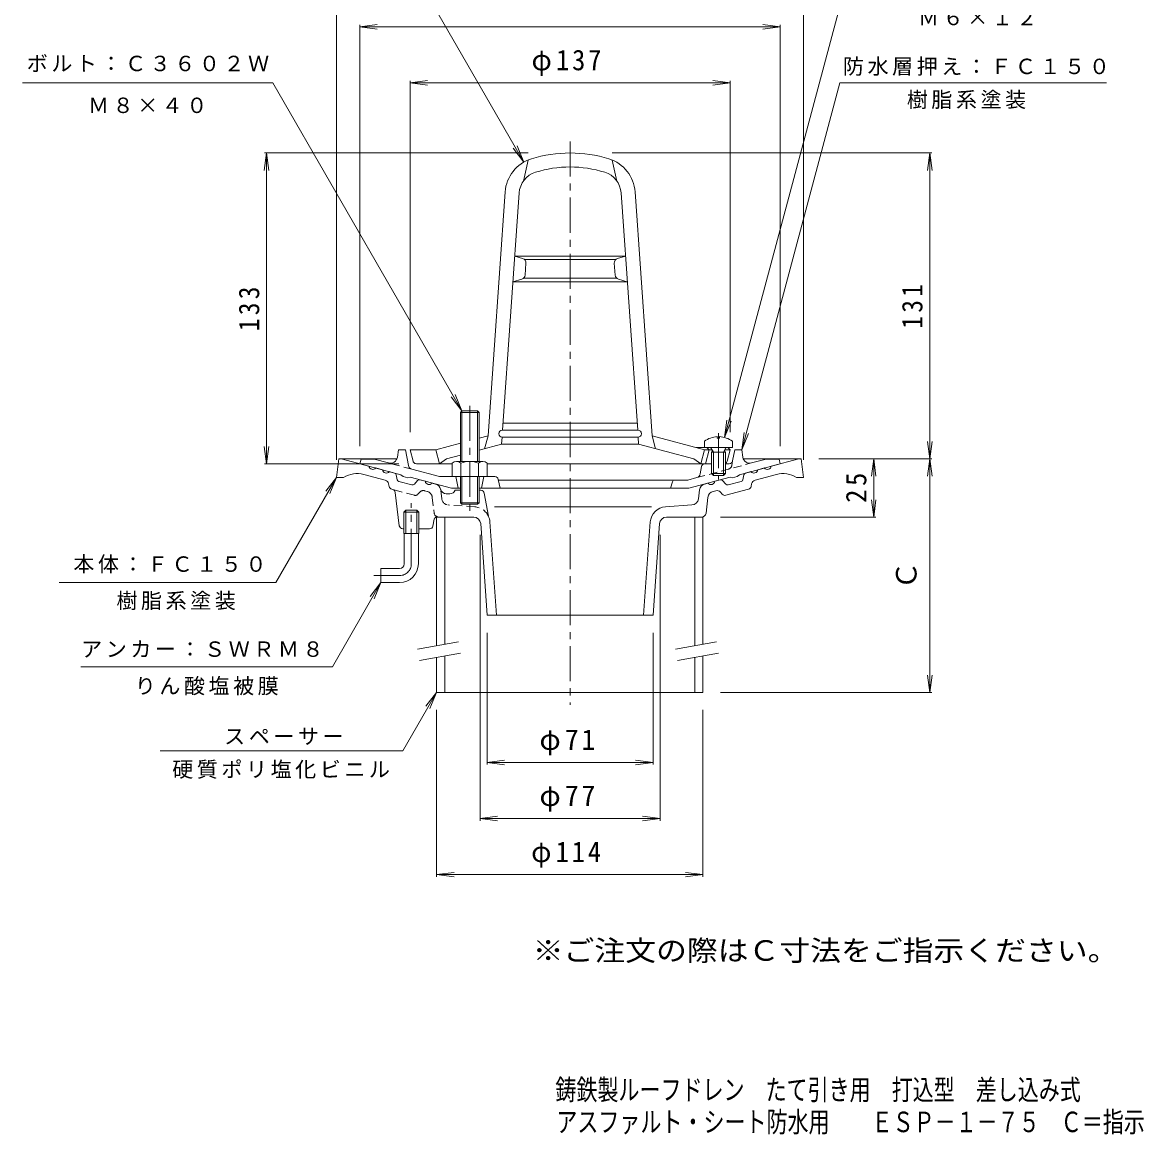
# Model space of a CAD drawing. Units: millimetres, scale not verified. Extents: x -267 to 214, y -346 to 369.
# Drawn here: x -266.5 to 213.6, y -345.8 to 130.2 of the extents above; entities that cross this region are included whole.
import ezdxf
from ezdxf.enums import TextEntityAlignment as Align

# ---------------------------------------------------------------- set-up
doc = ezdxf.new("R2010")
doc.units = ezdxf.units.MM
doc.header["$LTSCALE"] = 3
doc.linetypes.add('CHAIN1', pattern=[8, 5, -1, 1, -1])
doc.linetypes.add('DASHED1', pattern=[1.8, 1.2, -0.6])
for name, color, linetype, lineweight in [('0-0_通り芯', 3, 'Continuous', 9), ('0-1_躯体', 2, 'Continuous', 9), ('0-2_仕上', 6, 'Continuous', 9), ('0-3_建具', 4, 'Continuous', 9), ('0-4_その他', 7, 'Continuous', 9), ('0-5_寸法', 7, 'Continuous', 9)]:
    doc.layers.add(name, color=color, linetype=linetype, lineweight=lineweight)
doc.layers.add('F-4_F-4ﾚｲﾔ', color=2, linetype='Continuous')
doc.layers.add('F-5_F-5ﾚｲﾔ', color=2, linetype='Continuous')
doc.styles.add('ＭＳ ゴシック', font='')
doc.styles.get('ＭＳ ゴシック').set_extended_font_data('MS Gothic')

msp = doc.modelspace()

# ---------------------------------------------------------------- linework, layer by layer
at = {"layer": '0-0_通り芯', "linetype": 'CHAIN1'}
for p, q in [((-31.986, 79.176), (-31.986, -161.899)), ((-99.986, -101.564), (-99.986, -75.564)), ((-104.986, -106.564), (-115.986, -106.564))]:
    msp.add_line(p, q, dxfattribs=at)
at = {"layer": '0-0_通り芯'}
for p, q in [((-131.986, -64.564), (-130.987, -56.564)), ((-130.987, -56.564), (-106.15, -56.564)), ((-129.986, -56.564), (-118.131, -59.741)), ((42.178, -56.564), (67.014, -56.564)), ((66.014, -56.564), (54.158, -59.741)), ((68.014, -64.564), (67.014, -56.564)), ((-115.233, -60.518), (-112.335, -61.294)), ((-107.137, -62.687), (-109.437, -62.071)), ((43.164, -62.687), (45.464, -62.071)), ((51.26, -60.518), (48.362, -61.294)), ((-131.986, -64.564), (-128.986, -64.564)), ((-111.157, -65.751), (-120.345, -63.289)), ((-105.991, -65.527), (-106.416, -63.452)), ((-99.703, -67.785), (-105.27, -66.293)), ((-97.291, -65.898), (-98.696, -67.482)), ((-96.284, -65.595), (-93.983, -66.212)), ((-89.587, -67.389), (-91.085, -66.988)), ((25.614, -67.389), (27.112, -66.988)), ((32.31, -65.595), (30.01, -66.212)), ((33.318, -65.898), (34.723, -67.482)), ((35.73, -67.785), (41.297, -66.293)), ((42.018, -65.527), (42.443, -63.452)), ((47.184, -65.751), (56.372, -63.289)), ((68.014, -64.564), (65.014, -64.564)), ((-109.715, -67.282), (-109.476, -68.449)), ((-107.966, -69.712), (-108.395, -69.597)), ((-105.146, -85.244), (-106.865, -70.981)), ((-83.486, -71.564), (-85.001, -71.564)), ((-78.986, -70.064), (-81.195, -70.064)), ((-70.24, -70.064), (-70.987, -70.064)), ((-68.764, -71.297), (-66.986, -81.124)), ((22.947, -73.721), (23.413, -69.921)), ((29.256, -70.555), (30.361, -70.259)), ((32.375, -70.864), (33.165, -71.755)), ((34.676, -72.208), (44.422, -69.597)), ((45.742, -67.282), (45.503, -68.449)), ((8.85, -77.141), (20.178, -76.348)), ((27.055, -73.087), (26.229, -79.808)), ((-102.346, -78.564), (-103.161, -79.364)), ((-96.811, -79.364), (-103.161, -79.364)), ((-103.161, -88.564), (-103.161, -79.364)), ((-97.627, -78.564), (-102.346, -78.564)), ((-102.346, -88.564), (-102.346, -78.564)), ((-96.811, -79.364), (-97.627, -78.564)), ((-97.627, -88.564), (-97.627, -78.564)), ((-96.811, -88.564), (-96.811, -79.364)), ((-89.167, -81.564), (-73.28, -81.564)), ((2.819, -77.141), (-64.413, -77.141)), ((9.307, -81.564), (24.855, -81.564)), ((-90.147, -82.368), (-90.745, -85.359)), ((-70.287, -84.351), (-67.486, -123.564)), ((-66.329, -83.625), (-63.476, -123.564)), ((2.356, -83.625), (-0.497, -123.564)), ((6.315, -84.351), (3.514, -123.564)), ((-103.656, -86.564), (-103.161, -86.564)), ((-96.811, -88.564), (-103.161, -88.564)), ((-102.986, -101.564), (-102.986, -88.564)), ((-96.986, -101.564), (-96.986, -88.564)), ((-96.811, -86.564), (-92.216, -86.564)), ((-112.986, -103.564), (-112.986, -109.564)), ((-104.986, -103.564), (-112.986, -103.564)), ((-104.986, -109.564), (-112.986, -109.564)), ((-67.486, -123.564), (3.514, -123.564))]:
    msp.add_line(p, q, dxfattribs=at)
at = {"layer": '0-0_通り芯', "linetype": 'DASHED1'}
for p, q in [((-98.649, -72.208), (-107.966, -69.712)), ((-96.348, -70.864), (-97.138, -71.755)), ((-93.229, -70.555), (-94.334, -70.259)), ((-86.919, -73.721), (-87.386, -69.922)), ((-91.027, -73.087), (-90.202, -79.808)), ((-72.823, -77.141), (-84.151, -76.349))]:
    msp.add_line(p, q, dxfattribs=at)
at = {"layer": '0-0_通り芯'}
for centre, radius, start, end in [((-116.52, -59.526), 1.625, 187.62059, 322.3797), ((-110.725, -61.079), 1.625, 187.62059, 322.3797), ((46.752, -61.079), 1.625, 217.6203, 352.37941), ((52.547, -59.526), 1.625, 217.6203, 352.37941), ((-123.192, -73.914), 11, 74.99997, 121.79005), ((-111.674, -67.683), 2, 11.56517, 75.0005), ((-107.395, -63.653), 1, 11.56538, 75.0005), ((-105.011, -65.327), 1, 191.56642, 255.0005), ((-96.542, -66.561), 1, 75.00078, 138.43498), ((-92.372, -65.996), 1.625, 187.61911, 322.38022), ((28.399, -65.996), 1.625, 217.61978, 352.38089), ((32.569, -66.561), 1, 41.56502, 104.99922), ((41.038, -65.327), 1, 284.9995, 348.43358), ((43.422, -63.653), 1, 104.9995, 168.43462), ((47.701, -67.683), 2, 104.9995, 168.43483), ((59.219, -73.914), 11, 58.20995, 105.00003), ((-108.007, -68.148), 1.5, 191.56601, 254.99991), ((-108.354, -71.161), 1.5, 6.87408, 74.99973), ((-99.444, -66.819), 1, 255.0005, 318.43578), ((-90.364, -70.287), 3, 12.84489, 74.99982), ((-85.001, -69.064), 2.5, 192.84514, 270), ((-83.486, -69.064), 2.5, 270, 336.42181), ((-70.24, -71.564), 1.5, 10.25082, 90), ((26.391, -70.287), 3, 105.00018, 172.99992), ((30.032, -73.453), 3, 105.00018, 172.99992), ((30.878, -72.19), 2, 41.56493, 104.9995), ((34.287, -70.759), 1.5, 221.56496, 285.00009), ((35.471, -66.819), 1, 221.56422, 284.9995), ((44.034, -68.148), 1.5, 285.00009, 348.43399), ((19.969, -73.356), 3, 273.99982, 352.99992), ((-89.167, -82.564), 1, 90, 168.69006), ((-73.28, -84.564), 3, 4.08546, 90), ((-73.311, -84.124), 7, 4.08545, 25.37181), ((9.338, -84.124), 7, 94.00002, 175.91455), ((9.307, -84.564), 3, 90, 175.91454), ((24.244, -79.564), 2, 270, 353.00002), ((-103.656, -85.064), 1.5, 186.87408, 270), ((-92.216, -85.064), 1.5, 270, 348.68979), ((-104.986, -101.564), 2, 270, 0), ((-104.986, -101.564), 8, 270, 0)]:
    msp.add_arc(centre, radius, start, end, dxfattribs=at)
at = {"layer": '0-0_通り芯', "linetype": 'DASHED1'}
for centre, radius, start, end in [((-98.26, -70.759), 1.5, 254.99991, 318.43504), ((-94.852, -72.19), 2, 75.0005, 138.43507), ((-94.005, -73.453), 3, 7.00008, 74.99982), ((-90.364, -70.287), 3, 7.00008, 12.84489), ((-83.942, -73.356), 3, 187.00008, 266.00018), ((-88.217, -79.564), 2, 186.99998, 270), ((-73.311, -84.124), 7, 25.37181, 85.99998)]:
    msp.add_arc(centre, radius, start, end, dxfattribs=at)
at = {"layer": '0-0_通り芯', "linetype": 'CHAIN1'}
msp.add_arc((-104.986, -101.564), 5, 270, 0, dxfattribs=at)
at = {"layer": '0-1_躯体', "color": 4}
for p, q in [((-78.986, -57.708), (-78.986, -36.741)), ((-78.31, -57.708), (-78.31, -36.064)), ((-71.663, -57.708), (-71.663, -36.064)), ((-70.987, -57.708), (-70.987, -36.741)), ((-82.486, -58.43), (-82.486, -64.208)), ((-80.61, -57.708), (-69.363, -57.708)), ((-78.734, -58.43), (-78.734, -64.208)), ((-71.239, -58.43), (-71.239, -64.208)), ((-67.486, -58.43), (-67.486, -64.208)), ((-78.986, -64.208), (-78.986, -75.388)), ((-78.31, -64.208), (-78.31, -76.064)), ((-71.663, -64.208), (-71.663, -76.064)), ((-70.987, -64.208), (-70.987, -75.388))]:
    msp.add_line(p, q, dxfattribs=at)
at = {"layer": '0-1_躯体', "color": 4, "linetype": 'CHAIN1'}
msp.add_line((-74.987, -33.925), (-74.987, -80.29), dxfattribs=at)
at = {"layer": '0-1_躯体'}
for p, q in [((-105.98, -55.927), (-105.486, -52.708)), ((-102.486, -52.708), (-105.486, -52.708)), ((-102.486, -52.708), (-101.218, -59.474)), ((38.514, -52.708), (37.618, -57.484)), ((38.514, -52.708), (41.514, -52.708)), ((42.007, -55.927), (41.514, -52.708)), ((-121.986, -58.708), (-121.487, -56.708)), ((-115.928, -56.708), (-121.487, -56.708)), ((-109.721, -58.371), (-115.928, -56.708)), ((45.748, -58.371), (51.955, -56.708)), ((51.955, -56.708), (57.514, -56.708)), ((58.014, -58.708), (57.514, -56.708)), ((24.293, -59.945), (23.736, -63.076)), ((36.144, -58.708), (34.514, -58.708)), ((-101.486, -64.719), (-100.487, -64.469)), ((-82.8, -69.208), (-100.487, -64.469)), ((-80.986, -64.208), (-79.986, -69.208)), ((-68.986, -64.208), (-69.986, -69.208)), ((-62.745, -65.414), (-61.986, -69.208)), ((-62.686, -65.708), (18.366, -65.708)), ((11.806, -66.433), (11.014, -69.208)), ((18.366, -65.708), (22.285, -64.658)), ((18.827, -69.208), (36.513, -64.469)), ((37.513, -64.719), (36.513, -64.469)), ((37.513, -64.719), (39.514, -64.183)), ((-78.986, -69.208), (-82.8, -69.208)), ((-70.987, -69.208), (18.827, -69.208))]:
    msp.add_line(p, q, dxfattribs=at)
at = {"layer": '0-1_躯体', "linetype": 'DASHED1'}
for p, q in [((37.618, -57.484), (37.245, -59.474)), ((-99.77, -61.037), (-109.721, -58.371)), ((22.285, -64.658), (45.748, -58.371))]:
    msp.add_line(p, q, dxfattribs=at)
at = {"layer": '0-1_躯体', "color": 4}
for points in [[(-70.987, -36.741), (-78.986, -36.741), (-78.31, -36.064), (-71.663, -36.064)], [(-70.987, -75.388), (-78.986, -75.388), (-78.31, -76.064), (-71.663, -76.064)]]:
    msp.add_lwpolyline(points, close=True, dxfattribs=at)
at = {"layer": '0-1_躯体'}
for points in [[(-101.486, -64.719), (-103.486, -64.183), (-104.487, -63.397), (-121.986, -58.708)], [(-64.216, -64.208), (-87.937, -64.208), (-99.77, -61.037)], [(39.514, -64.183), (40.514, -63.397), (58.014, -58.708)]]:
    msp.add_lwpolyline(points, dxfattribs=at)
for centre, radius, start, end in [((-108.945, -55.473), 3, 254.99973, 351.29286), ((36.144, -57.208), 1.5, 270, 349.38383), ((44.972, -55.473), 3, 188.70714, 285.00027), ((-99.253, -59.106), 2, 190.61488, 255.0005), ((25.77, -60.208), 1.5, 90, 169.91162), ((-64.216, -65.708), 1.5, 11.31021, 90), ((12.768, -66.708), 1, 90, 164.05402), ((21.767, -62.726), 2, 284.9995, 349.91151)]:
    msp.add_arc(centre, radius, start, end, dxfattribs=at)
at = {"layer": '0-1_躯体', "color": 4}
for centre, radius, start, end in [((-80.61, -60.508), 2.8, 47.92557, 132.07463), ((-74.987, -67.797), 10.089, 68.19786, 111.80214), ((-69.363, -60.508), 2.8, 47.92572, 132.07428)]:
    msp.add_arc(centre, radius, start, end, dxfattribs=at)
at = {"layer": '0-1_躯体', "linetype": 'DASHED1'}
msp.add_arc((35.28, -59.106), 2, 284.9995, 349.38512, dxfattribs=at)
at = {"layer": '0-2_仕上'}
for p, q in [((-51.986, 62.296), (-49.986, 71.268)), ((-11.986, 62.296), (-13.986, 71.268)), ((-67.096, -46.709), (-59.802, 57.611)), ((-60.916, -44.342), (-53.816, 57.193)), ((-3.057, -44.342), (-10.157, 57.193)), ((3.124, -46.709), (-4.171, 57.611)), ((-52.321, 29.127), (-55.707, 30.162)), ((-55.706, 30.162), (-31.986, 30.162)), ((-8.266, 30.162), (-31.986, 30.162)), ((-11.652, 29.127), (-8.266, 30.162)), ((-51.525, 28.662), (-31.986, 28.662)), ((-51.262, 22.05), (-50.91, 27.075)), ((-12.448, 28.662), (-31.986, 28.662)), ((-12.711, 22.05), (-13.063, 27.075)), ((-52.694, 20.271), (-56.476, 19.162)), ((-51.966, 20.662), (-31.986, 20.662)), ((-12.007, 20.662), (-31.986, 20.662)), ((-11.279, 20.271), (-7.497, 19.162)), ((-56.476, 19.162), (-31.986, 19.162)), ((-7.497, 19.162), (-31.986, 19.162)), ((-60.707, -41.341), (-31.986, -41.341)), ((-3.266, -41.341), (-31.986, -41.341)), ((-70.987, -47.751), (-67.096, -46.709)), ((-68.596, -52.287), (-67.096, -46.709)), ((-61.336, -50.341), (-61.126, -47.341)), ((-61.021, -44.342), (-31.986, -44.342)), ((-61.021, -47.341), (-31.986, -47.341)), ((-2.952, -44.342), (-31.986, -44.342)), ((-2.952, -47.341), (-31.986, -47.341)), ((-2.637, -50.341), (-2.847, -47.341)), ((25.514, -52.708), (3.124, -46.709)), ((4.624, -52.287), (3.124, -46.709)), ((31.035, -47.119), (31.035, -47.741)), ((31.993, -47.741), (31.035, -47.741)), ((31.993, -47.119), (31.993, -47.741)), ((-99.271, -57.572), (-100.486, -52.708)), ((-89.486, -52.708), (-100.486, -52.708)), ((-89.486, -52.708), (-78.986, -49.895)), ((-87.986, -58.708), (-89.486, -52.708)), ((-70.987, -52.927), (-61.336, -50.341)), ((-61.336, -50.341), (-31.986, -50.341)), ((-2.637, -50.341), (-31.986, -50.341)), ((21.014, -56.679), (-2.637, -50.341)), ((21.781, -51.708), (37.513, -51.708)), ((24.014, -58.708), (25.514, -52.708)), ((25.514, -49.108), (25.514, -51.708)), ((25.514, -52.708), (28.822, -52.708)), ((26.014, -58.708), (27.514, -52.708)), ((26.514, -51.708), (27.514, -52.708)), ((29.384, -53.708), (28.332, -51.836)), ((33.644, -53.708), (34.696, -51.836)), ((34.205, -52.708), (36.514, -52.708)), ((35.298, -57.572), (36.514, -52.708)), ((35.514, -51.708), (36.514, -52.708)), ((37.513, -49.108), (37.513, -51.708)), ((-84.986, -56.679), (-87.986, -58.708)), ((-84.986, -56.679), (-78.986, -55.071)), ((21.014, -56.679), (24.014, -58.708)), ((28.514, -53.708), (28.954, -52.944)), ((28.514, -53.708), (34.514, -53.708)), ((28.514, -53.708), (28.514, -62.838)), ((29.384, -53.708), (29.384, -63.708)), ((33.644, -53.708), (33.644, -63.708)), ((34.514, -53.708), (34.073, -52.944)), ((34.514, -53.708), (34.514, -62.838)), ((-97.815, -58.708), (-82.486, -58.708)), ((-67.486, -58.708), (-31.986, -58.708)), ((28.514, -58.708), (-31.986, -58.708)), ((29.384, -63.708), (28.514, -62.838)), ((28.514, -62.838), (34.514, -62.838)), ((29.384, -63.708), (33.644, -63.708)), ((33.644, -63.708), (34.514, -62.838))]:
    msp.add_line(p, q, dxfattribs=at)
at = {"layer": '0-2_仕上', "linetype": 'CHAIN1'}
msp.add_line((31.514, -45.663), (31.514, -65.39), dxfattribs=at)
at = {"layer": '0-2_仕上'}
for centre, radius, start, end in [((-31.986, 18.292), 56, 90, 107.23882), ((-31.986, 18.292), 56, 72.76118, 90), ((-43.841, 56.495), 16, 107.2388, 175.99997), ((-31.986, 18.292), 50, 90, 107.23883), ((-31.986, 18.292), 50, 72.76117, 90), ((-20.132, 56.495), 16, 4.00003, 72.7612), ((-43.841, 56.495), 10, 107.23885, 176.00005), ((-20.132, 56.495), 10, 3.99995, 72.76115), ((-52.905, 27.214), 2, 356.0009, 73.00398), ((-11.068, 27.214), 2, 106.99602, 183.9991), ((-53.257, 22.19), 2, 286.33698, 355.99976), ((-10.716, 22.19), 2, 184.00024, 253.66302), ((-61.021, -45.842), 1.5, 90, 270), ((-2.952, -45.842), 1.5, 270, 90), ((31.514, -57.108), 10, 92.7457, 126.86987), ((31.514, -57.108), 10, 53.13013, 87.25409), ((28.113, -51.958), 0.25, 29.32918, 90), ((34.914, -51.958), 0.25, 90, 150.67082), ((-97.815, -57.208), 1.5, 194.03624, 243.41846), ((-97.815, -57.208), 1.5, 194.03624, 270), ((33.842, -57.208), 1.5, 296.58154, 345.96376)]:
    msp.add_arc(centre, radius, start, end, dxfattribs=at)
at = {"layer": '0-3_建具'}
for p, q in [((-89.145, -81.564), (-89.145, -136.564)), ((-85.645, -81.564), (-85.645, -135.947)), ((21.355, -81.564), (21.355, -136.564)), ((24.855, -81.564), (24.855, -135.947)), ((-89.145, -141.642), (-89.145, -156.564)), ((-85.645, -141.024), (-85.645, -156.564)), ((21.355, -141.642), (21.355, -156.564)), ((24.855, -141.024), (24.855, -156.564)), ((-89.145, -156.564), (24.855, -156.564))]:
    msp.add_line(p, q, dxfattribs=at)
at = {"layer": '0-3_建具', "color": 7}
for p, q in [((-79.814, -134.919), (-97.311, -138.004)), ((30.686, -134.919), (13.189, -138.004)), ((-78.945, -139.843), (-96.442, -142.928)), ((31.555, -139.843), (14.058, -142.928))]:
    msp.add_line(p, q, dxfattribs=at)
at = {"layer": '0-4_その他'}
for p, q in [((-131.986, -57.064), (-131.986, 153.192)), ((68.014, -57.064), (68.014, 153.192)), ((-121.986, 128.292), (-114.551, 129.271)), ((-121.986, -51.208), (-121.986, 129.192)), ((-121.986, 128.292), (58.014, 128.292)), ((-121.986, 128.292), (-114.551, 127.313)), ((58.014, 128.292), (50.578, 129.271)), ((58.014, 128.292), (50.578, 127.313)), ((58.014, -51.208), (58.014, 129.192)), ((-100.486, 104.292), (-93.051, 105.271)), ((-100.486, -45.208), (-100.486, 105.192)), ((-100.486, 104.292), (36.514, 104.292)), ((-100.486, 104.292), (-93.051, 103.313)), ((36.514, 104.292), (29.078, 105.271)), ((36.514, 104.292), (29.078, 103.313)), ((36.514, -45.208), (36.514, 105.192)), ((-161.987, 74.292), (-162.965, 66.856)), ((-49.986, 74.292), (-162.886, 74.292)), ((-161.987, -58.708), (-161.987, 74.292)), ((-161.987, 74.292), (-161.008, 66.856)), ((-13.986, 74.292), (122.914, 74.292)), ((122.013, 74.292), (121.035, 66.856)), ((122.013, -56.564), (122.013, 74.292)), ((122.013, 74.292), (122.993, 66.856)), ((-161.987, -58.708), (-162.965, -51.272)), ((-161.987, -58.708), (-161.008, -51.272)), ((122.013, -56.564), (121.035, -49.129)), ((122.013, -56.564), (122.993, -49.129)), ((74.514, -56.564), (122.914, -56.564)), ((98.014, -56.564), (97.035, -64)), ((98.014, -81.564), (98.014, -56.564)), ((98.014, -56.564), (98.993, -64)), ((122.013, -56.564), (121.035, -64)), ((122.013, -156.564), (122.013, -56.564)), ((122.013, -56.564), (122.993, -64)), ((-105.315, -58.708), (-162.886, -58.708)), ((98.014, -81.564), (97.035, -74.129)), ((98.014, -81.564), (98.993, -74.129)), ((32.355, -81.564), (98.914, -81.564)), ((-70.486, -89.064), (-70.486, -211.464)), ((6.514, -89.064), (6.514, -211.464)), ((-67.486, -131.064), (-67.486, -187.464)), ((3.514, -131.064), (3.514, -187.464)), ((122.013, -156.564), (121.035, -149.129)), ((122.013, -156.564), (122.993, -149.129)), ((32.355, -156.564), (122.914, -156.564)), ((-89.145, -164.064), (-89.145, -235.464)), ((24.855, -164.064), (24.855, -235.464)), ((-67.486, -186.564), (-60.051, -185.585)), ((-67.486, -186.564), (3.514, -186.564)), ((-67.486, -186.564), (-60.051, -187.543)), ((3.514, -186.564), (-3.922, -185.585)), ((3.514, -186.564), (-3.922, -187.543)), ((-70.486, -210.564), (-63.051, -209.585)), ((-70.486, -210.564), (6.514, -210.564)), ((-70.486, -210.564), (-63.051, -211.543)), ((6.514, -210.564), (-0.922, -209.585)), ((6.514, -210.564), (-0.922, -211.543)), ((-89.145, -234.564), (-81.71, -233.585)), ((-89.145, -234.564), (24.855, -234.564)), ((-89.145, -234.564), (-81.71, -235.543)), ((24.855, -234.564), (17.419, -233.585)), ((24.855, -234.564), (17.419, -235.543))]:
    msp.add_line(p, q, dxfattribs=at)
at = {"layer": '0-5_寸法'}
for p, q in [((-51.841, 70.352), (-116.47, 182.292)), ((34.102, -47.449), (84.407, 140.292)), ((-159.345, 104.292), (-266.528, 104.292)), ((-78.31, -36.064), (-159.345, 104.292)), ((41.514, -52.708), (83.582, 104.292)), ((83.582, 104.292), (197.662, 104.292)), ((-51.841, 70.352), (-54.711, 77.281)), ((-51.841, 70.352), (-56.406, 76.302)), ((-78.31, -36.064), (-82.876, -30.114)), ((-78.31, -36.064), (-81.18, -29.135)), ((34.102, -47.449), (35.081, -40.013)), ((34.102, -47.449), (36.972, -40.52)), ((41.514, -52.708), (42.493, -45.272)), ((41.514, -52.708), (44.384, -45.779)), ((-131.986, -64.564), (-157.967, -109.564)), ((-131.986, -64.564), (-136.552, -70.515)), ((-131.986, -64.564), (-134.857, -71.494)), ((-157.967, -109.564), (-250.732, -109.564)), ((-112.986, -109.564), (-133.771, -145.564)), ((-112.986, -109.564), (-117.552, -115.515)), ((-112.986, -109.564), (-115.857, -116.494)), ((-133.771, -145.564), (-241.553, -145.564)), ((-89.145, -156.564), (-103.579, -181.564)), ((-89.145, -156.564), (-93.711, -162.515)), ((-89.145, -156.564), (-92.016, -163.494)), ((-103.579, -181.564), (-207.574, -181.564))]:
    msp.add_line(p, q, dxfattribs=at)

# ---------------------------------------------------------------- texts
at = {"layer": '0-4_その他', "color": 2, "style": 'ＭＳ ゴシック'}
msp.add_text('Ｃ', height=8.798, rotation=90, dxfattribs=at).set_placement((119.013, -112.564), align=Align.BOTTOM_LEFT)
at = {"layer": '0-4_その他', "color": 2, "char_height": 8.798, "attachment_point": 7, "style": 'ＭＳ ゴシック'}
for s, insert in [('\\T1.21;\\W0.95;φ137', (-48.487, 107.292)), ('\\T1.19;φ71', (-45.111, -183.564)), ('\\T1.19;φ77', (-45.111, -207.564)), ('\\T1.21;\\W0.95;φ114', (-48.645, -231.564))]:
    msp.add_mtext(s, dxfattribs=dict(at, insert=insert))
at = {"layer": '0-4_その他', "color": 2, "char_height": 8.798, "attachment_point": 7, "rotation": 90, "style": 'ＭＳ ゴシック'}
for s, insert in [('\\T1.27;\\W0.9;133', (-164.987, -1.958)), ('\\T1.27;\\W0.9;131', (119.014, -0.886)), ('\\T1.27;\\W0.95;25', (95.014, -75.439))]:
    msp.add_mtext(s, dxfattribs=dict(at, insert=insert))
at = {"layer": '0-5_寸法', "char_height": 6.598, "attachment_point": 7, "style": 'ＭＳ ゴシック'}
for s, insert in [('\\T1.17;Ｍ６×１２', (116.974, 128.881)), ('\\T1.17;ボルト：Ｃ３６０２Ｗ', (-264.661, 108.909)), ('\\T1.17;防水層押え：ＦＣ１５０', (84.841, 107.318)), ('\\T1.17;樹脂系塗装', (112.18, 93.071)), ('\\T1.17;Ｍ８×４０', (-238.437, 91.279)), ('\\T1.17;本体：ＦＣ１５０', (-244.732, -105.673)), ('\\T1.17;樹脂系塗装', (-226.27, -121.365)), ('\\T1.17;アンカー：ＳＷＲＭ８', (-241.366, -141.673)), ('\\T1.17;りん酸塩被膜', (-218.412, -157.826)), ('\\T1.17;スペーサー', (-180.14, -179.067)), ('\\T1.17;硬質ポリ塩化ビニル', (-202.379, -193.562))]:
    msp.add_mtext(s, dxfattribs=dict(at, insert=insert))
at = {"layer": 'F-4_F-4ﾚｲﾔ', "style": 'ＭＳ ゴシック', "width": 0.75}
for s, p in [('鋳鉄製ルーフドレン\u3000たて引き用\u3000打込型\u3000差し込み式', (-38.291, -333.656)), ('アスファルト・シート防水用\u3000\u3000ＥＳＰ－１－７５\u3000Ｃ＝指示', (-37.896, -347.422))]:
    msp.add_text(s, height=8.798, dxfattribs=at).set_placement(p, align=Align.BOTTOM_LEFT)
at = {"layer": 'F-5_F-5ﾚｲﾔ', "style": 'ＭＳ ゴシック', "width": 1.1}
msp.add_text('※ご注文の際はＣ寸法をご指示ください。', height=8.798, dxfattribs=at).set_placement((-47.998, -274.069), align=Align.BOTTOM_LEFT)

doc.saveas('drawing.dxf')
